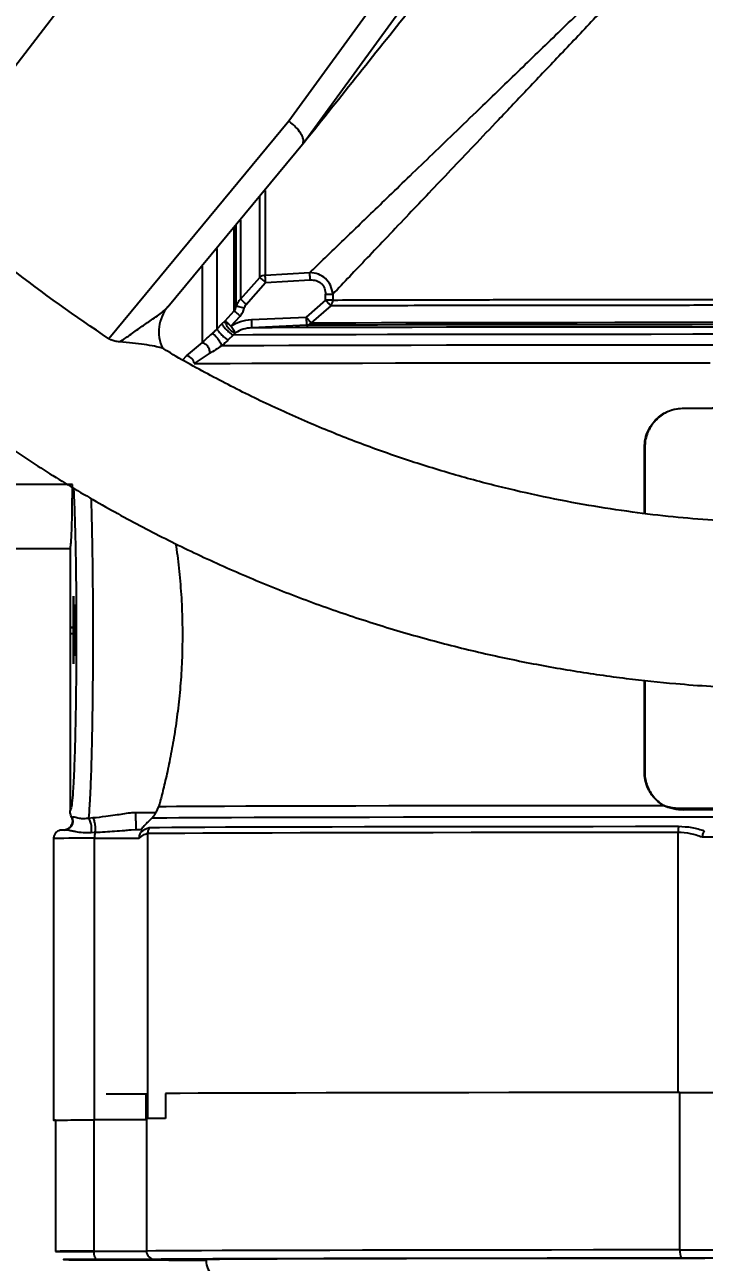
# Model space of a CAD drawing. Header units: millimetres. Extents: x 2642 to 4256, y 821 to 2003.
# Drawn here: x 3133.4 to 3215.4, y 1044.8 to 1194.1 of the extents above; entities that cross this region are included whole.
import ezdxf

# ---------------------------------------------------------------- set-up
doc = ezdxf.new("R2010")
doc.units = ezdxf.units.MM
doc.layers.add('AM_5', color=3, linetype='Continuous', lineweight=25)
doc.styles.add('SLDTEXTSTYLE1', font='txt.shx', dxfattribs={"width": 0.7, "bigfont": 'gbcbig.shx'})
doc.dimstyles.new('SLDDIMSTYLE12$0', dxfattribs={"dimtxt": 12, "dimasz": 10, "dimexe": 0, "dimexo": 0.0625, "dimgap": 0.875, "dimtad": 1, "dimdec": 1, "dimlfac": 1.8, "dimrnd": 1e-09, "dimzin": 12, "dimdsep": 46, "dimtxsty": 'SLDTEXTSTYLE1', "dimcen": 0.09, "dimdle": 8.16, "dimclrd": 3, "dimclre": 3, "dimadec": 0, "dimazin": 3, "dimtfac": 1, "dimtdec": 1, "dimtofl": 0, "dimtmove": 0, "dimatfit": 3, "dimfxl": 0, "dimfrac": 2, "dimtolj": 1, "dimlwd": 5, "dimlwe": 5, "dimarcsym": 0})

# ---------------------------------------------------------------- blocks, each defined once
blk = doc.blocks.new('*D16')
at = {"layer": 'AM_5', "color": 3, "lineweight": 5, "transparency": 16777216}
blk.add_line((3226.56, 1282.56), (3038.57, 1282.56), dxfattribs=at)
at = {"layer": 'AM_5', "color": 3, "linetype": 'Continuous', "lineweight": 5, "transparency": 16777216}
for p, q in [((3038.57, 1272.56), (3038.57, 1050.95)), ((3180.82, 1040.95), (3038.57, 1040.95))]:
    blk.add_line(p, q, dxfattribs=at)
at = {"layer": 'AM_5', "color": 3, "transparency": 16777216}
for points in [[(3036.9, 1272.56), (3040.24, 1272.56), (3038.57, 1282.56)], [(3036.9, 1050.95), (3040.24, 1050.95), (3038.57, 1040.95)]]:
    blk.add_solid(points, dxfattribs=at)
at = {"layer": 'Defpoints', "color": 0, "transparency": 16777216}
for p in [(3226.63, 1282.56), (3038.57, 1040.95), (3180.88, 1040.95)]:
    blk.add_point(p, dxfattribs=at)
at = {"layer": 'AM_5', "color": 0, "transparency": 16777216, "insert": (3031.69, 1108.23), "char_height": 12, "attachment_point": 5, "rotation": 90, "style": 'SLDTEXTSTYLE1'}
blk.add_mtext('\\A1;245', dxfattribs=at)

msp = doc.modelspace()

# ---------------------------------------------------------------- linework, layer by layer
at = {"color": 7, "linetype": 'Continuous', "lineweight": 25}
for p, q in [((3180.202, 1203.041), (3165.258, 1182.517)), ((3120.827, 1174.299), (3141.581, 1201.347)), ((3166.983, 1179.81), (3181.993, 1200.379)), ((3165.258, 1182.517), (3143.546, 1156.232)), ((3150.68, 1160.1), (3167.12, 1179.959)), ((3159.429, 1161.014), (3161.762, 1163.647)), ((3162.416, 1163.903), (3167.793, 1164.222)), ((3160.137, 1160.385), (3162.469, 1163.023)), ((3162.469, 1163.023), (3167.845, 1163.344)), ((3169.709, 1160.91), (3167.356, 1158.861)), ((3169.709, 1160.91), (3169.709, 1161.615)), ((3170.575, 1161.616), (3170.575, 1160.911)), ((3157.579, 1158.384), (3158.68, 1159.613)), ((3170.322, 1160.204), (3167.974, 1158.155)), ((3156.599, 1157.432), (3157.191, 1158.023)), ((3157.191, 1158.023), (3157.579, 1158.384)), ((3158.286, 1157.749), (3159.387, 1158.981)), ((3158.302, 1157.726), (3158.286, 1157.749)), ((3160.742, 1158.554), (3167.356, 1158.861)), ((3167.401, 1157.865), (3160.789, 1157.558)), ((3158.535, 1156.683), (3157.944, 1156.091)), ((3158.83, 1156.953), (3158.535, 1156.683)), ((3152.924, 1154.174), (3154.832, 1155.769)), ((3152.464, 1153.697), (3152.924, 1154.174)), ((3155.67, 1154.457), (3153.86, 1153.243)), ((3212.937, 1147.877), (3212.937, 1147.837)), ((3208.177, 1135.145), (3208.177, 1143.065)), ((3208.217, 1143.065), (3208.216, 1135.14)), ((3139.147, 1138.664), (3103.867, 1138.664)), ((3103.867, 1130.927), (3138.867, 1130.927)), ((3138.867, 1130.927), (3138.867, 1099.314)), ((3139.289, 1125.147), (3139.261, 1125.146)), ((3139.261, 1125.146), (3139.261, 1121.412)), ((3139.261, 1125.146), (3139.289, 1125.146)), ((3139.289, 1116.981), (3139.289, 1125.147)), ((3139.381, 1124.176), (3139.353, 1124.174)), ((3139.353, 1124.174), (3139.353, 1117.963)), ((3139.353, 1124.174), (3139.381, 1124.174)), ((3139.381, 1117.964), (3139.381, 1124.176)), ((3139.461, 1123.223), (3139.435, 1123.222)), ((3139.435, 1123.222), (3139.435, 1118.925)), ((3139.435, 1123.222), (3139.461, 1123.222)), ((3139.461, 1118.926), (3139.461, 1123.223)), ((3139.261, 1121.412), (3138.89, 1121.389)), ((3138.89, 1121.389), (3138.89, 1120.653)), ((3138.89, 1121.389), (3139.289, 1121.389)), ((3138.89, 1120.653), (3139.261, 1120.676)), ((3139.261, 1121.412), (3139.289, 1121.412)), ((3139.261, 1120.676), (3139.261, 1116.98)), ((3139.261, 1120.676), (3139.289, 1120.676)), ((3139.435, 1118.925), (3139.461, 1118.926)), ((3139.353, 1117.963), (3139.381, 1117.964)), ((3139.261, 1116.98), (3139.289, 1116.981)), ((3208.176, 1103.998), (3208.176, 1115.015)), ((3208.216, 1115.01), (3208.215, 1103.998)), ((3149.249, 1099.064), (3149.576, 1099.778)), ((3210.411, 1099.919), (3210.432, 1099.953)), ((3212.926, 1099.396), (3212.938, 1099.572)), ((3139.047, 1098.484), (3139.127, 1098.507)), ((3141.094, 1098.382), (3141.622, 1098.432)), ((3146.788, 1099.064), (3149.249, 1099.064)), ((3148.72, 1098.359), (3148.399, 1098.045)), ((3138.393, 1096.962), (3138.281, 1096.936)), ((3141.895, 1096.628), (3141.428, 1096.603)), ((3146.788, 1096.947), (3146.257, 1096.921)), ((3146.788, 1097.02), (3146.788, 1096.947)), ((3147.539, 1096.949), (3146.788, 1096.947)), ((3148.214, 1096.544), (3148.214, 1062.117)), ((3212.25, 1065.253), (3212.25, 1096.681)), ((3136.867, 1095.927), (3136.867, 1061.927)), ((3141.802, 1061.942), (3141.802, 1095.942)), ((3148.024, 1065.115), (3148.024, 1062.115)), ((3148.024, 1065.115), (3148.147, 1065.115)), ((3150.38, 1065.136), (3150.38, 1062.136)), ((3212.477, 1046.253), (3212.477, 1065.253)), ((3148.08, 1062.116), (3148.08, 1046.116)), ((3137.09, 1061.928), (3137.09, 1046.085)), ((3141.758, 1046.1), (3141.758, 1061.942))]:
    msp.add_line(p, q, dxfattribs=at)
at = {"color": 7, "linetype": 'Continuous', "lineweight": 25, "flags": 128}
for points in [[(3162.416, 1174.15), (3162.416, 1172.505), (3162.416, 1169.337), (3162.416, 1166.464), (3162.416, 1163.903)], [(3161.762, 1163.647), (3161.762, 1166.219), (3161.762, 1169.104), (3161.762, 1172.286), (3161.762, 1173.379)], [(3158.68, 1159.613), (3158.68, 1162.088), (3158.68, 1164.872), (3158.68, 1167.95), (3158.68, 1169.674)], [(3158.93, 1160.177), (3158.93, 1162.635), (3158.93, 1165.392), (3158.93, 1168.435), (3158.93, 1169.962)], [(3159.43, 1170.557), (3159.43, 1169.632), (3159.43, 1166.448), (3159.429, 1163.571), (3159.429, 1161.014)], [(3156.599, 1157.432), (3156.599, 1159.919), (3156.599, 1162.722), (3156.599, 1165.827), (3156.599, 1167.146)], [(3154.832, 1155.769), (3154.832, 1158.074), (3154.832, 1160.688), (3154.832, 1163.6), (3154.832, 1165.006)], [(3160.742, 1158.554), (3160.751, 1158.362), (3160.759, 1158.178), (3160.767, 1158.007), (3160.774, 1157.857), (3160.78, 1157.733), (3160.785, 1157.64), (3160.788, 1157.581), (3160.789, 1157.558)], [(3217.919, 1157.644), (3212.78, 1157.642), (3207.711, 1157.64), (3202.738, 1157.637), (3197.884, 1157.633), (3193.174, 1157.628), (3188.631, 1157.622), (3184.278, 1157.616), (3180.136, 1157.61), (3176.226, 1157.602), (3172.567, 1157.594), (3169.178, 1157.586), (3166.075, 1157.577), (3163.274, 1157.568), (3160.789, 1157.558)], [(3218.847, 1157.938), (3213.958, 1157.937), (3209.137, 1157.934), (3204.41, 1157.931), (3199.802, 1157.927), (3195.337, 1157.923), (3191.039, 1157.918), (3186.931, 1157.912), (3183.035, 1157.905), (3179.37, 1157.898), (3175.957, 1157.89), (3172.814, 1157.882), (3169.957, 1157.874), (3167.401, 1157.865)], [(3167.974, 1158.155), (3170.505, 1158.164), (3173.335, 1158.173), (3176.448, 1158.181), (3179.828, 1158.189), (3183.457, 1158.196), (3187.316, 1158.202), (3191.384, 1158.208), (3195.641, 1158.213), (3200.062, 1158.218), (3204.626, 1158.222), (3209.308, 1158.225), (3214.082, 1158.227), (3218.924, 1158.229)], [(3219.142, 1156.774), (3214.032, 1156.772), (3208.981, 1156.77), (3204.013, 1156.767), (3199.151, 1156.764), (3194.417, 1156.759), (3189.833, 1156.754), (3185.421, 1156.748), (3181.2, 1156.742), (3177.191, 1156.735), (3173.412, 1156.728), (3169.88, 1156.72), (3166.612, 1156.711), (3163.623, 1156.702), (3160.926, 1156.693), (3158.535, 1156.683)], [(3218.562, 1155.47), (3213.362, 1155.468), (3208.224, 1155.466), (3203.172, 1155.463), (3198.231, 1155.459), (3193.423, 1155.454), (3188.769, 1155.449), (3184.293, 1155.443), (3180.014, 1155.437), (3175.952, 1155.43), (3172.127, 1155.422), (3168.555, 1155.414), (3165.254, 1155.405), (3162.24, 1155.396), (3159.525, 1155.386), (3157.122, 1155.376)], [(3153.86, 1153.243), (3155.864, 1153.253), (3158.186, 1153.263), (3160.818, 1153.273), (3163.746, 1153.282), (3166.957, 1153.291), (3170.438, 1153.3), (3174.173, 1153.307), (3178.144, 1153.315), (3182.334, 1153.321), (3186.724, 1153.327), (3191.294, 1153.333), (3196.025, 1153.338), (3200.894, 1153.342), (3205.879, 1153.345), (3210.959, 1153.348), (3216.111, 1153.35)], [(3208.177, 1143.065), (3208.182, 1143.065), (3208.187, 1143.065), (3208.192, 1143.065), (3208.197, 1143.065), (3208.202, 1143.065), (3208.207, 1143.065), (3208.212, 1143.065), (3208.217, 1143.065)], [(3208.176, 1103.998), (3208.181, 1103.998), (3208.186, 1103.998), (3208.191, 1103.998), (3208.196, 1103.998), (3208.2, 1103.998), (3208.205, 1103.998), (3208.21, 1103.998), (3208.215, 1103.998)], [(3149.576, 1099.778), (3150.468, 1099.789), (3151.711, 1099.8), (3153.302, 1099.811), (3155.233, 1099.822), (3157.494, 1099.832), (3160.075, 1099.842), (3162.965, 1099.851), (3166.15, 1099.86), (3169.615, 1099.869), (3173.344, 1099.877), (3177.321, 1099.884), (3181.526, 1099.891), (3185.94, 1099.898), (3190.544, 1099.903), (3195.315, 1099.908), (3200.232, 1099.912), (3205.271, 1099.916), (3210.411, 1099.919)], [(3146.788, 1098.045), (3146.788, 1098.207), (3146.788, 1098.365), (3146.788, 1098.517), (3146.788, 1098.658), (3146.788, 1098.786), (3146.788, 1098.898), (3146.788, 1098.991), (3146.788, 1099.064)], [(3218.069, 1098.508), (3212.81, 1098.507), (3207.617, 1098.504), (3202.511, 1098.501), (3197.516, 1098.497), (3192.656, 1098.493), (3187.952, 1098.487), (3183.427, 1098.481), (3179.1, 1098.475), (3174.991, 1098.468), (3171.12, 1098.46), (3167.503, 1098.451), (3164.159, 1098.443), (3161.101, 1098.433), (3158.343, 1098.424), (3155.9, 1098.414), (3153.78, 1098.403), (3151.995, 1098.392), (3150.553, 1098.381), (3149.46, 1098.37), (3148.72, 1098.359)], [(3148.214, 1096.544), (3149.366, 1096.555), (3150.864, 1096.566), (3152.702, 1096.577), (3154.871, 1096.588), (3157.362, 1096.598), (3160.163, 1096.607), (3163.263, 1096.617), (3166.646, 1096.626), (3170.299, 1096.634), (3174.204, 1096.642), (3178.344, 1096.649), (3182.701, 1096.656), (3187.256, 1096.662), (3191.987, 1096.667), (3196.874, 1096.672), (3201.896, 1096.675), (3207.028, 1096.679), (3212.25, 1096.681)], [(3148.502, 1097.251), (3149.65, 1097.262), (3151.143, 1097.273), (3152.974, 1097.284), (3155.135, 1097.294), (3157.617, 1097.304), (3160.408, 1097.314), (3163.496, 1097.323), (3166.867, 1097.332), (3170.506, 1097.341), (3174.397, 1097.348), (3178.522, 1097.356), (3182.863, 1097.362), (3187.401, 1097.368), (3192.115, 1097.373), (3196.984, 1097.378), (3201.987, 1097.382), (3207.101, 1097.385), (3212.303, 1097.388)], [(3212.477, 1065.253), (3207.151, 1065.251), (3201.917, 1065.248), (3196.798, 1065.244), (3191.818, 1065.239), (3187.001, 1065.233), (3182.368, 1065.227), (3177.941, 1065.22), (3173.741, 1065.213), (3169.787, 1065.205), (3166.098, 1065.196), (3162.69, 1065.187), (3159.58, 1065.178), (3156.782, 1065.168), (3154.308, 1065.157), (3152.171, 1065.147), (3150.38, 1065.136)], [(3142.109, 1045.098), (3142.041, 1045.117), (3141.975, 1045.174), (3141.914, 1045.267), (3141.861, 1045.392), (3141.817, 1045.544), (3141.785, 1045.717), (3141.765, 1045.904), (3141.758, 1046.1)], [(3212.477, 1046.253), (3207.218, 1046.251), (3202.047, 1046.248), (3196.988, 1046.244), (3192.065, 1046.239), (3187.298, 1046.234), (3182.71, 1046.228), (3178.321, 1046.221), (3174.152, 1046.214), (3170.221, 1046.206), (3166.546, 1046.198), (3163.143, 1046.189), (3160.029, 1046.179), (3157.217, 1046.17), (3154.719, 1046.159), (3152.547, 1046.149), (3150.712, 1046.138), (3149.221, 1046.127), (3148.08, 1046.116)], [(3149.49, 1045.085), (3149.312, 1045.082), (3148.793, 1045.08), (3147.967, 1045.077), (3146.89, 1045.075), (3145.635, 1045.074), (3144.29, 1045.074), (3142.944, 1045.074), (3141.69, 1045.075), (3140.613, 1045.077), (3139.786, 1045.08), (3139.267, 1045.082), (3139.09, 1045.085), (3139.267, 1045.088), (3139.786, 1045.091), (3140.613, 1045.093), (3141.69, 1045.095), (3142.944, 1045.096), (3144.29, 1045.096), (3145.635, 1045.096), (3146.89, 1045.095), (3147.967, 1045.093), (3148.793, 1045.091), (3149.312, 1045.088), (3149.49, 1045.085)], [(3142.109, 1045.073), (3142.041, 1045.092), (3142.035, 1045.095)], [(3149.064, 1045.055), (3148.872, 1045.074), (3148.803, 1045.091)], [(3215.48, 1045.236), (3210.528, 1045.234), (3205.657, 1045.231), (3200.892, 1045.228), (3196.255, 1045.223), (3191.771, 1045.218), (3187.461, 1045.213), (3183.347, 1045.207), (3179.449, 1045.2), (3175.787, 1045.192), (3172.38, 1045.184), (3169.243, 1045.176), (3166.393, 1045.167), (3163.844, 1045.158), (3161.609, 1045.148), (3159.698, 1045.138), (3158.122, 1045.128), (3156.887, 1045.117), (3156.001, 1045.107), (3155.468, 1045.096), (3155.29, 1045.085), (3155.29, 1045.085)]]:
    msp.add_lwpolyline(points, dxfattribs=at)
at = {"color": 7, "linetype": 'Continuous', "lineweight": 25}
for centre, radius, start, end in [((3162.456, 1162.837), 1.067, 92.13356, 130.59749), ((3169.441, 1160.909), 1.135, 340.37219, 0.07572), ((3154.242, 1157.083), 4.668, 139.73951, 205.37948), ((3169.547, 1160.869), 1.021, 319.34999, 340.50208), ((3167.342, 1158.691), 0.828, 274.11758, 319.73569), ((3152.77, 1153.083), 1.102, 8.36733, 81.9514), ((3138.136, 1098.031), 1.1, 270.09999, 25.63662), ((3144.116, 1095.977), 2.314, 163.65187, 180.85663), ((3140.72, 642.159), 453.784, 89.86336, 90.48649), ((3140.982, 2994.304), 1898.362, 270.024744, 270.187646), ((3212.127, 3773.147), 2677.051, 270.064479, 270.099302), ((3143.311, 1851.986), 786.885, 269.993192, 270.343129), ((3212.916, 2940.339), 1875.085, 269.986579, 270.217963), ((3147.686, 1095.852), 33.739, 270.57375, 270.66978), ((3153.572, 564.501), 497.644, 90.36744, 90.63226), ((3140.752, 615.671), 430.43, 89.86614, 90.48756), ((3140.975, 1548.815), 502.745, 269.55713, 270.08916), ((3142.25, 2088.438), 1042.338, 269.972937, 270.320473), ((3149.073, 1046.108), 0.992, 179.54189, 269.50442), ((3214.019, 1046.012), 1.561, 171.09681, 209.14814), ((3212.916, 2921.339), 1875.085, 269.986579, 270.217963)]:
    msp.add_arc(centre, radius, start, end, dxfattribs=at)
for points, knots in [([(3226.434, 1113.962), (3228.995, 1113.987), (3232.575, 1114.021), (3237.844, 1114.3), (3242.309, 1114.636), (3247.625, 1115.201), (3253.194, 1115.974), (3259.007, 1116.985), (3264.978, 1118.241), (3271.054, 1119.751), (3277.192, 1121.522), (3283.358, 1123.556), (3289.521, 1125.856), (3295.658, 1128.421), (3301.746, 1131.251), (3307.766, 1134.345), (3313.698, 1137.7), (3319.527, 1141.312), (3325.237, 1145.177), (3330.813, 1149.291), (3336.24, 1153.649), (3341.506, 1158.243), (3346.597, 1163.067), (3351.502, 1168.115), (3356.209, 1173.378), (3360.707, 1178.848), (3364.985, 1184.516), (3369.034, 1190.373), (3372.843, 1196.41), (3376.405, 1202.616), (3379.71, 1208.981), (3382.751, 1215.493), (3385.52, 1222.142), (3388.01, 1228.917), (3390.216, 1235.804), (3392.131, 1242.793), (3393.749, 1249.871), (3395.067, 1257.025), (3396.08, 1264.241), (3396.784, 1271.509), (3397.177, 1278.813), (3397.256, 1286.141), (3397.019, 1293.479), (3396.465, 1300.813), (3395.593, 1308.131), (3394.402, 1315.418), (3392.894, 1322.661), (3391.069, 1329.845), (3388.929, 1336.958), (3386.475, 1343.986), (3383.71, 1350.914), (3380.637, 1357.731), (3377.26, 1364.421), (3373.583, 1370.973), (3369.609, 1377.373), (3365.344, 1383.609), (3360.793, 1389.667), (3355.961, 1395.535), (3350.854, 1401.201), (3345.477, 1406.654), (3340.03, 1411.701), (3334.557, 1416.354), (3329.099, 1420.623), (3323.474, 1424.666), (3317.692, 1428.474), (3311.765, 1432.042), (3305.703, 1435.364), (3299.517, 1438.434), (3293.22, 1441.248), (3286.826, 1443.8), (3280.351, 1446.086), (3273.814, 1448.102), (3267.239, 1449.845), (3260.666, 1451.309), (3254.172, 1452.491), (3247.882, 1453.388), (3242.359, 1453.972), (3237.476, 1454.339), (3232.652, 1454.579), (3226.677, 1454.696), (3221.161, 1454.586), (3215.891, 1454.314), (3211.427, 1453.976), (3206.111, 1453.411), (3200.542, 1452.638), (3194.729, 1451.628), (3188.757, 1450.372), (3182.681, 1448.861), (3176.543, 1447.091), (3170.378, 1445.056), (3164.215, 1442.757), (3158.078, 1440.192), (3151.99, 1437.361), (3145.97, 1434.268), (3140.037, 1430.913), (3134.208, 1427.301), (3128.498, 1423.435), (3122.923, 1419.321), (3117.496, 1414.964), (3112.23, 1410.37), (3107.139, 1405.545), (3102.234, 1400.497), (3097.527, 1395.235), (3093.029, 1389.765), (3088.751, 1384.096), (3084.702, 1378.239), (3080.893, 1372.202), (3077.331, 1365.997), (3074.026, 1359.632), (3070.983, 1353.12), (3068.221, 1346.468), (3065.884, 1340.186), (3064.606, 1336.081), (3064.042, 1334.273)], [0, 0, 0, 0, 0.01020738, 0.01427401, 0.02103699, 0.02805607, 0.03558666, 0.0434511, 0.05157826, 0.05991132, 0.06840986, 0.07704394, 0.08579098, 0.09463359, 0.10355821, 0.11255405, 0.12161242, 0.13072624, 0.1398897, 0.14909794, 0.15834689, 0.16763314, 0.17695375, 0.18630622, 0.19568842, 0.20509849, 0.21453484, 0.22399606, 0.23348097, 0.24298851, 0.25251779, 0.26206801, 0.27163852, 0.28122873, 0.29083816, 0.30046642, 0.31011319, 0.31977821, 0.32946132, 0.33916239, 0.34888138, 0.35861831, 0.36837328, 0.37814642, 0.38793798, 0.39774825, 0.40757761, 0.41742653, 0.42729557, 0.4371854, 0.4470968, 0.45703069, 0.46698816, 0.47697044, 0.48697902, 0.49701559, 0.50708218, 0.51718117, 0.52731537, 0.53748817, 0.54770366, 0.5569145, 0.56612256, 0.57532659, 0.5845258, 0.59371913, 0.60290519, 0.61208206, 0.62124705, 0.63039624, 0.63952364, 0.64861966, 0.65766788, 0.66663751, 0.67546331, 0.68397889, 0.69196332, 0.69760555, 0.70350123, 0.71121989, 0.72142727, 0.72549391, 0.73225688, 0.73927596, 0.74680655, 0.754671, 0.76279816, 0.77113122, 0.77962976, 0.78826384, 0.79701087, 0.80585349, 0.81477811, 0.82377394, 0.83283231, 0.84194614, 0.85110959, 0.86031783, 0.86956679, 0.87885303, 0.88817364, 0.89752611, 0.90690831, 0.91631839, 0.92575473, 0.93521596, 0.94470086, 0.95420841, 0.96373768, 0.97328791, 0.98285841, 0.99244862, 1, 1, 1, 1]), ([(3118.283, 1180.369), (3117.322, 1181.37), (3114.833, 1183.962), (3111.052, 1188.376), (3106.92, 1193.578), (3103.02, 1198.983), (3099.35, 1204.57), (3095.924, 1210.331), (3092.749, 1216.255), (3089.836, 1222.33), (3087.191, 1228.545), (3084.823, 1234.887), (3082.738, 1241.344), (3080.943, 1247.904), (3079.444, 1254.552), (3078.244, 1261.276), (3077.35, 1268.061), (3076.765, 1274.895), (3076.491, 1281.763), (3076.533, 1288.651), (3076.89, 1295.543), (3077.565, 1302.427), (3078.558, 1309.287), (3079.87, 1316.109), (3081.499, 1322.878), (3083.444, 1329.58), (3085.704, 1336.2), (3088.276, 1342.723), (3091.157, 1349.136), (3094.344, 1355.424), (3097.832, 1361.573), (3101.616, 1367.568), (3105.693, 1373.397), (3110.056, 1379.046), (3114.7, 1384.502), (3119.619, 1389.751), (3124.628, 1394.608), (3129.683, 1399.08), (3134.741, 1403.177), (3139.968, 1407.054), (3145.362, 1410.684), (3149.838, 1413.482), (3152.562, 1414.979), (3153.388, 1415.432)], [0, 0, 0, 0, 0.0151775, 0.0393292, 0.0635604, 0.0878663, 0.1122429, 0.1366868, 0.161195, 0.1857649, 0.2103945, 0.2350819, 0.2598255, 0.2846241, 0.3094766, 0.3343824, 0.3593409, 0.3843518, 0.409415, 0.4345306, 0.4596989, 0.4849206, 0.5101965, 0.5355275, 0.5609152, 0.5863611, 0.6118672, 0.6374358, 0.6630699, 0.6887726, 0.714548, 0.7404006, 0.7663359, 0.7923603, 0.8184816, 0.8447092, 0.8710544, 0.8948026, 0.918543, 0.942272, 0.9659875, 0.9896862, 1, 1, 1, 1]), ([(3056.564, 1285.454), (3056.548, 1284.462), (3056.493, 1281.023), (3056.729, 1275.134), (3057.268, 1267.799), (3058.144, 1260.481), (3059.333, 1253.194), (3060.842, 1245.952), (3062.666, 1238.767), (3064.807, 1231.654), (3067.261, 1224.627), (3070.026, 1217.698), (3073.098, 1210.882), (3076.475, 1204.191), (3080.153, 1197.639), (3084.127, 1191.239), (3088.392, 1185.004), (3092.943, 1178.946), (3097.775, 1173.078), (3102.882, 1167.411), (3108.259, 1161.959), (3113.705, 1156.911), (3119.179, 1152.259), (3124.637, 1147.989), (3130.262, 1143.947), (3136.043, 1140.139), (3141.971, 1136.57), (3148.033, 1133.248), (3154.219, 1130.178), (3160.516, 1127.365), (3166.909, 1124.813), (3173.384, 1122.527), (3179.922, 1120.51), (3186.497, 1118.768), (3193.07, 1117.303), (3199.564, 1116.121), (3205.853, 1115.225), (3211.377, 1114.64), (3216.26, 1114.275), (3221.084, 1114.027), (3224.498, 1113.985), (3226.434, 1113.962)], [0, 0, 0, 0, 0.01109766, 0.03845632, 0.06586598, 0.09332727, 0.12084104, 0.14840835, 0.17603052, 0.20370911, 0.23144601, 0.25924341, 0.28710389, 0.31503048, 0.34302669, 0.37109662, 0.39924508, 0.42747773, 0.45580122, 0.48422349, 0.51275401, 0.54140426, 0.56723687, 0.59306169, 0.61887522, 0.6446752, 0.67045871, 0.69622182, 0.72195917, 0.74766321, 0.77332291, 0.7989215, 0.8244321, 0.84980864, 0.87496476, 0.89971751, 0.9236002, 0.94599323, 0.96181736, 0.97835234, 1, 1, 1, 1]), ([(3167.12, 1179.959), (3171.519, 1185.473), (3179.375, 1195.321), (3187.279, 1205.228), (3190.757, 1209.588)], [0, 0, 0, 0, 0.5600002, 1, 1, 1, 1]), ([(3167.793, 1164.222), (3168.328, 1164.739), (3169.416, 1165.79), (3171.197, 1167.508), (3173.116, 1169.36), (3175.184, 1171.356), (3177.451, 1173.545), (3179.94, 1175.946), (3182.67, 1178.58), (3185.601, 1181.409), (3188.409, 1184.12), (3191.058, 1186.677), (3193.472, 1189.008), (3195.927, 1191.381), (3198.431, 1193.801), (3200.507, 1195.811), (3202.169, 1197.421), (3203.384, 1198.599), (3204.658, 1199.835), (3205.992, 1201.132), (3207.082, 1202.192), (3207.923, 1203.011), (3208.515, 1203.587), (3209.161, 1204.218), (3209.862, 1204.903), (3210.787, 1205.807), (3211.805, 1206.806), (3212.785, 1207.77), (3213.39, 1208.366), (3213.704, 1208.676), (3213.804, 1208.775), (3213.84, 1208.811)], [0, 0, 0, 0, 0.046815, 0.0951103, 0.144924, 0.1962908, 0.2492415, 0.3076599, 0.3687368, 0.4324948, 0.4989523, 0.5474914, 0.5980276, 0.6477144, 0.6969811, 0.7488148, 0.7716581, 0.7956054, 0.8206552, 0.8468061, 0.8740566, 0.8845335, 0.8960667, 0.9086554, 0.922299, 0.9369964, 0.9626405, 0.9816845, 0.994136, 0.9978912, 1, 1, 1, 1]), ([(3214.565, 1208.114), (3213.194, 1206.64), (3210.432, 1203.669), (3206.332, 1199.313), (3202.208, 1194.943), (3198.163, 1190.67), (3194.244, 1186.536), (3190.737, 1182.84), (3187.605, 1179.541), (3184.81, 1176.599), (3182.195, 1173.846), (3178.764, 1170.235), (3174.725, 1165.986), (3171.924, 1163.037), (3170.575, 1161.616)], [0, 0, 0, 0, 0.0838137, 0.1688192, 0.2514311, 0.3390822, 0.4223802, 0.5013551, 0.5674319, 0.6310507, 0.6922419, 0.7510397, 0.8801277, 1, 1, 1, 1]), ([(3166.983, 1179.81), (3167.019, 1179.963), (3167.074, 1180.197), (3166.918, 1180.645), (3166.652, 1181.138), (3166.181, 1181.723), (3165.668, 1182.195), (3165.378, 1182.427), (3165.289, 1182.494), (3165.258, 1182.517)], [0, 0, 0, 0, 0.2389954, 0.3678324, 0.4996781, 0.7489725, 0.9246806, 0.9739408, 1, 1, 1, 1]), ([(3167.12, 1179.959), (3167.096, 1179.929), (3167.047, 1179.868), (3166.998, 1179.81), (3166.978, 1179.793), (3166.977, 1179.797), (3166.981, 1179.807), (3166.983, 1179.81)], [0, 0, 0, 0, 0.3325712, 0.6879646, 0.8313814, 0.949784, 1, 1, 1, 1]), ([(3143.546, 1156.232), (3139.544, 1158.973), (3131.541, 1164.454), (3124.398, 1171.018), (3120.827, 1174.299)], [0, 0, 0, 0, 0.50000046, 1, 1, 1, 1]), ([(3161.762, 1163.647), (3161.793, 1163.619), (3161.857, 1163.562), (3162.026, 1163.413), (3162.235, 1163.229), (3162.389, 1163.094), (3162.469, 1163.023)], [0, 0, 0, 0, 0.2436742, 0.4995317, 0.7402218, 1, 1, 1, 1]), ([(3162.469, 1163.023), (3162.463, 1163.111), (3162.453, 1163.291), (3162.438, 1163.542), (3162.425, 1163.759), (3162.419, 1163.856), (3162.416, 1163.903)], [0, 0, 0, 0, 0.2454242, 0.5000022, 0.7589463, 1, 1, 1, 1]), ([(3170.575, 1161.616), (3170.508, 1161.985), (3170.381, 1162.692), (3169.721, 1163.54), (3168.832, 1164.105), (3168.148, 1164.182), (3167.793, 1164.222)], [0, 0, 0, 0, 0.2663901, 0.5098892, 0.7453095, 1, 1, 1, 1]), ([(3167.845, 1163.344), (3167.84, 1163.431), (3167.829, 1163.61), (3167.815, 1163.86), (3167.802, 1164.077), (3167.796, 1164.175), (3167.793, 1164.222)], [0, 0, 0, 0, 0.2454989, 0.5000768, 0.7546143, 1, 1, 1, 1]), ([(3167.845, 1163.344), (3168.09, 1163.336), (3168.456, 1163.325), (3168.9, 1163.129), (3169.189, 1162.919), (3169.422, 1162.648), (3169.652, 1162.222), (3169.686, 1161.858), (3169.709, 1161.615)], [0, 0, 0, 0, 0.2521275, 0.3779391, 0.5007289, 0.6233866, 0.7488517, 1, 1, 1, 1]), ([(3158.93, 1160.177), (3158.993, 1160.344), (3159.109, 1160.652), (3159.329, 1160.901), (3159.429, 1161.014)], [0, 0, 0, 0, 0.5425488, 1, 1, 1, 1]), ([(3160.137, 1160.385), (3160.063, 1160.45), (3159.911, 1160.585), (3159.701, 1160.772), (3159.526, 1160.928), (3159.461, 1160.986), (3159.429, 1161.014)], [0, 0, 0, 0, 0.238008, 0.4918756, 0.7501051, 1, 1, 1, 1]), ([(3170.322, 1160.204), (3170.294, 1160.236), (3170.237, 1160.302), (3170.087, 1160.474), (3169.906, 1160.683), (3169.774, 1160.835), (3169.709, 1160.91)], [0, 0, 0, 0, 0.2438677, 0.49954771, 0.75547028, 1, 1, 1, 1]), ([(3144.861, 1155.855), (3145.258, 1156.123), (3146.129, 1156.709), (3147.404, 1157.636), (3148.771, 1158.582), (3149.996, 1159.423), (3150.48, 1159.902), (3150.68, 1160.1)], [0, 0, 0, 0, 0.1731069, 0.3790677, 0.5833991, 0.8278545, 1, 1, 1, 1]), ([(3158.68, 1159.613), (3158.732, 1159.693), (3158.846, 1159.868), (3158.9, 1160.068), (3158.93, 1160.177)], [0, 0, 0, 0, 0.4552726, 1, 1, 1, 1]), ([(3158.68, 1159.613), (3158.71, 1159.587), (3158.771, 1159.532), (3158.941, 1159.38), (3159.153, 1159.191), (3159.31, 1159.05), (3159.387, 1158.981)], [0, 0, 0, 0, 0.2380919, 0.4920716, 0.750311, 1, 1, 1, 1]), ([(3159.887, 1159.916), (3159.775, 1159.947), (3159.544, 1160.009), (3159.238, 1160.092), (3159.01, 1160.154), (3158.956, 1160.169), (3158.93, 1160.177)], [0, 0, 0, 0, 0.2417518, 0.499999, 0.7582468, 1, 1, 1, 1]), ([(3159.387, 1158.981), (3159.493, 1159.115), (3159.714, 1159.397), (3159.827, 1159.738), (3159.887, 1159.916)], [0, 0, 0, 0, 0.4756659, 1, 1, 1, 1]), ([(3159.887, 1159.916), (3159.915, 1160.003), (3159.971, 1160.174), (3160.082, 1160.315), (3160.137, 1160.385)], [0, 0, 0, 0, 0.5061903, 1, 1, 1, 1]), ([(3285.975, 1160.193), (3284.61, 1160.199), (3281.88, 1160.21), (3276.473, 1160.225), (3270.225, 1160.239), (3263.154, 1160.251), (3255.416, 1160.26), (3247.147, 1160.267), (3238.504, 1160.272), (3229.644, 1160.274), (3220.734, 1160.274), (3211.937, 1160.27), (3203.416, 1160.265), (3195.331, 1160.257), (3187.824, 1160.247), (3181.061, 1160.234), (3175.072, 1160.22), (3171.905, 1160.209), (3170.322, 1160.204)], [0, 0, 0, 0, 0.0625, 0.125, 0.1875, 0.25, 0.3125001, 0.3750001, 0.4375001, 0.5000001, 0.5625001, 0.6250001, 0.6875001, 0.75, 0.8125, 0.875, 0.9375, 1, 1, 1, 1]), ([(3157.191, 1158.023), (3157.211, 1157.98), (3157.251, 1157.893), (3157.399, 1157.695), (3157.582, 1157.481), (3157.785, 1157.27), (3157.997, 1157.068), (3158.211, 1156.886), (3158.408, 1156.741), (3158.493, 1156.702), (3158.535, 1156.683)], [0, 0, 0, 0, 0.131037, 0.2621403, 0.3866575, 0.4997396, 0.6131643, 0.7379157, 0.8690833, 1, 1, 1, 1]), ([(3157.579, 1158.384), (3157.581, 1158.327), (3157.585, 1158.213), (3157.679, 1157.981), (3157.824, 1157.729), (3157.957, 1157.566), (3158.024, 1157.485)], [0, 0, 0, 0, 0.25, 0.5, 0.75, 1, 1, 1, 1]), ([(3157.579, 1158.384), (3157.609, 1158.356), (3157.671, 1158.3), (3157.844, 1158.146), (3158.055, 1157.956), (3158.211, 1157.817), (3158.286, 1157.749)], [0, 0, 0, 0, 0.24378911, 0.49999481, 0.7562033, 1, 1, 1, 1]), ([(3158.286, 1157.749), (3158.654, 1157.962), (3159.415, 1158.403), (3160.289, 1158.503), (3160.742, 1158.554)], [0, 0, 0, 0, 0.4826701, 1, 1, 1, 1]), ([(3158.83, 1156.953), (3158.811, 1156.982), (3158.77, 1157.041), (3158.646, 1157.222), (3158.485, 1157.458), (3158.363, 1157.637), (3158.302, 1157.726)], [0, 0, 0, 0, 0.2352392, 0.4885379, 0.7480169, 1, 1, 1, 1]), ([(3167.356, 1158.861), (3167.421, 1158.786), (3167.555, 1158.633), (3167.739, 1158.424), (3167.889, 1158.252), (3167.946, 1158.187), (3167.974, 1158.155)], [0, 0, 0, 0, 0.2440869, 0.5, 0.7559131, 1, 1, 1, 1]), ([(3167.356, 1158.861), (3167.361, 1158.737), (3167.37, 1158.547), (3167.381, 1158.318), (3167.388, 1158.159), (3167.394, 1158.031), (3167.4, 1157.905), (3167.401, 1157.88), (3167.401, 1157.865)], [0, 0, 0, 0, 0.23988085, 0.36868246, 0.50010638, 0.63151483, 0.76027185, 1, 1, 1, 1]), ([(3144.861, 1155.855), (3144.664, 1155.874), (3144.312, 1155.909), (3143.849, 1156.053), (3143.619, 1156.188), (3143.546, 1156.232)], [0, 0, 0, 0, 0.4614557, 0.826888, 1, 1, 1, 1]), ([(3154.832, 1155.769), (3154.996, 1155.927), (3155.25, 1156.173), (3155.651, 1156.555), (3155.902, 1156.778), (3156.011, 1156.875)], [0, 0, 0, 0, 0.50740932, 0.78580851, 1, 1, 1, 1]), ([(3156.011, 1156.875), (3156.115, 1156.967), (3156.311, 1157.14), (3156.507, 1157.339), (3156.599, 1157.432)], [0, 0, 0, 0, 0.5295864, 1, 1, 1, 1]), ([(3156.011, 1156.875), (3156.061, 1156.849), (3156.161, 1156.796), (3156.353, 1156.628), (3156.546, 1156.421), (3156.723, 1156.198), (3156.881, 1155.968), (3157.012, 1155.738), (3157.105, 1155.522), (3157.116, 1155.425), (3157.122, 1155.376)], [0, 0, 0, 0, 0.1310483, 0.2625369, 0.3881864, 0.5032326, 0.6148558, 0.7377661, 0.8681392, 1, 1, 1, 1]), ([(3156.599, 1157.432), (3156.619, 1157.389), (3156.66, 1157.302), (3156.807, 1157.104), (3156.991, 1156.89), (3157.194, 1156.678), (3157.407, 1156.476), (3157.62, 1156.294), (3157.817, 1156.149), (3157.902, 1156.11), (3157.944, 1156.091)], [0, 0, 0, 0, 0.13092068, 0.26204689, 0.38670586, 0.50000002, 0.61329416, 0.73795311, 0.86907932, 1, 1, 1, 1]), ([(3158.024, 1157.485), (3158.095, 1157.409), (3158.238, 1157.256), (3158.463, 1157.084), (3158.672, 1156.97), (3158.778, 1156.959), (3158.83, 1156.953)], [0, 0, 0, 0, 0.25, 0.5, 0.75, 1, 1, 1, 1]), ([(3160.789, 1157.558), (3160.441, 1157.521), (3159.749, 1157.449), (3159.135, 1157.118), (3158.83, 1156.953)], [0, 0, 0, 0, 0.5026251, 1, 1, 1, 1]), ([(3150.024, 1155.083), (3150.025, 1155.082), (3150.033, 1155.079), (3149.832, 1155.144), (3149.053, 1155.332), (3147.841, 1155.546), (3146.421, 1155.731), (3145.379, 1155.814), (3144.861, 1155.855)], [0, 0, 0, 0, 0.0052274, 0.1258242, 0.3272801, 0.5489619, 0.7757262, 1, 1, 1, 1]), ([(3226.485, 1133.962), (3224.085, 1133.999), (3220.726, 1134.051), (3215.784, 1134.355), (3211.594, 1134.712), (3206.607, 1135.303), (3201.386, 1136.103), (3195.94, 1137.141), (3190.352, 1138.424), (3184.673, 1139.963), (3178.944, 1141.761), (3173.201, 1143.821), (3167.471, 1146.146), (3161.776, 1148.729), (3156.155, 1151.597), (3152.232, 1153.729), (3150.23, 1154.971), (3150.029, 1155.095)], [0, 0, 0, 0, 0.089708, 0.1255093, 0.1850415, 0.2468399, 0.3131505, 0.3824082, 0.4539863, 0.5273844, 0.6022463, 0.6783085, 0.7553722, 0.8332846, 0.9119262, 0.9912022, 1, 1, 1, 1]), ([(3154.832, 1155.769), (3154.899, 1155.747), (3155.035, 1155.703), (3155.227, 1155.577), (3155.393, 1155.417), (3155.524, 1155.236), (3155.617, 1155.047), (3155.674, 1154.853), (3155.699, 1154.652), (3155.68, 1154.523), (3155.67, 1154.457)], [0, 0, 0, 0, 0.1325008, 0.2662233, 0.397443, 0.5228319, 0.639905, 0.7518665, 0.872167, 1, 1, 1, 1]), ([(3157.122, 1155.376), (3156.889, 1155.219), (3156.319, 1154.834), (3155.911, 1154.597), (3155.67, 1154.457)], [0, 0, 0, 0, 0.4080088, 1, 1, 1, 1]), ([(3157.944, 1156.091), (3157.816, 1155.968), (3157.552, 1155.713), (3157.268, 1155.491), (3157.122, 1155.376)], [0, 0, 0, 0, 0.4845227, 1, 1, 1, 1]), ([(3208.177, 1143.065), (3208.201, 1143.432), (3208.248, 1144.169), (3208.629, 1145.197), (3209.178, 1146.078), (3210.022, 1146.943), (3211.267, 1147.705), (3212.374, 1147.819), (3212.937, 1147.877)], [0, 0, 0, 0, 0.1449549, 0.2910724, 0.4299257, 0.5563605, 0.7741136, 1, 1, 1, 1]), ([(3212.937, 1147.837), (3212.418, 1147.787), (3211.365, 1147.685), (3209.951, 1146.877), (3208.872, 1145.664), (3208.299, 1144.312), (3208.24, 1143.419), (3208.217, 1143.065)], [0, 0, 0, 0, 0.2102351, 0.4264966, 0.6435643, 0.8586814, 1, 1, 1, 1]), ([(3230.358, 1147.84), (3229.895, 1147.84), (3227.394, 1147.84), (3223.105, 1147.84), (3217.75, 1147.839), (3214.464, 1147.838), (3212.937, 1147.837)], [0, 0, 0, 0, 0.0795402, 0.4291267, 0.7348427, 1, 1, 1, 1]), ([(3138.867, 1130.927), (3138.889, 1130.971), (3138.928, 1131.045), (3138.996, 1131.725), (3139.069, 1133.106), (3139.131, 1135.628), (3139.142, 1137.671), (3139.147, 1138.664)], [0, 0, 0, 0, 0.1587187, 0.2699568, 0.5007191, 0.7575201, 1, 1, 1, 1]), ([(3139.274, 1138.249), (3139.306, 1137.603), (3139.373, 1136.261), (3139.458, 1133.619), (3139.528, 1130.564), (3139.579, 1127.194), (3139.609, 1123.627), (3139.616, 1119.964), (3139.602, 1116.316), (3139.566, 1112.793), (3139.51, 1109.497), (3139.434, 1106.53), (3139.342, 1103.976), (3139.236, 1101.914), (3139.119, 1100.413), (3138.995, 1099.468), (3138.909, 1099.365), (3138.867, 1099.314)], [0, 0, 0, 0, 0.0620488, 0.1290419, 0.1960393, 0.2630353, 0.3300303, 0.3970253, 0.4640214, 0.5310177, 0.5980134, 0.6650096, 0.732007, 0.7990047, 0.8660027, 0.9330014, 1, 1, 1, 1]), ([(3141.391, 1136.974), (3141.393, 1136.897), (3141.413, 1136.338), (3141.445, 1135.178), (3141.495, 1133.125), (3141.542, 1130.494), (3141.582, 1127.248), (3141.607, 1123.898), (3141.61, 1121.633), (3141.612, 1120.509)], [0, 0, 0, 0, 0.0188145, 0.1362189, 0.2484372, 0.4404844, 0.6297583, 0.8162623, 1, 1, 1, 1]), ([(3151.594, 1131.533), (3151.668, 1131.051), (3151.889, 1129.614), (3152.16, 1126.996), (3152.385, 1123.784), (3152.412, 1121.598), (3152.426, 1120.509)], [0, 0, 0, 0, 0.1455268, 0.4334455, 0.7177855, 1, 1, 1, 1]), ([(3141.612, 1120.509), (3141.61, 1119.317), (3141.606, 1116.914), (3141.581, 1113.764), (3141.549, 1111.086), (3141.513, 1108.862), (3141.465, 1106.552), (3141.4, 1104.176), (3141.315, 1101.845), (3141.213, 1099.772), (3141.134, 1098.856), (3141.094, 1098.382)], [0, 0, 0, 0, 0.1217334, 0.2456529, 0.3295313, 0.4143849, 0.5002146, 0.6112196, 0.7315209, 0.8611156, 1, 1, 1, 1]), ([(3152.426, 1120.509), (3152.413, 1119.463), (3152.387, 1117.366), (3152.182, 1114.265), (3151.869, 1111.256), (3151.458, 1108.398), (3150.983, 1105.751), (3150.483, 1103.396), (3149.993, 1101.345), (3149.715, 1100.299), (3149.576, 1099.778)], [0, 0, 0, 0, 0.1214856, 0.2437954, 0.3676184, 0.4931071, 0.6198103, 0.7472252, 0.8740914, 1, 1, 1, 1]), ([(3210.411, 1099.919), (3210.039, 1100.2), (3209.323, 1100.742), (3208.627, 1101.843), (3208.24, 1102.942), (3208.196, 1103.663), (3208.176, 1103.998)], [0, 0, 0, 0, 0.2893167, 0.5568608, 0.7943592, 1, 1, 1, 1]), ([(3208.215, 1103.998), (3208.227, 1103.738), (3208.252, 1103.216), (3208.447, 1102.456), (3208.753, 1101.738), (3209.187, 1101.061), (3209.739, 1100.442), (3210.201, 1100.116), (3210.432, 1099.953)], [0, 0, 0, 0, 0.1613102, 0.3226214, 0.4839277, 0.6452256, 0.8226208, 1, 1, 1, 1]), ([(3210.411, 1099.919), (3210.819, 1099.764), (3211.628, 1099.458), (3212.496, 1099.417), (3212.926, 1099.396)], [0, 0, 0, 0, 0.5043797, 1, 1, 1, 1]), ([(3210.432, 1099.953), (3210.554, 1099.908), (3211.154, 1099.691), (3212.009, 1099.596), (3212.728, 1099.577), (3212.938, 1099.572)], [0, 0, 0, 0, 0.1536637, 0.751965, 1, 1, 1, 1]), ([(3212.926, 1099.396), (3215.951, 1099.397), (3221.987, 1099.399), (3231.141, 1099.399), (3240.182, 1099.398), (3249.01, 1099.395), (3257.502, 1099.39), (3264.346, 1099.385), (3269.804, 1099.38), (3274.156, 1099.375), (3278.614, 1099.37), (3283.093, 1099.363), (3287.227, 1099.356), (3290.967, 1099.348), (3294.285, 1099.34), (3297.321, 1099.331), (3299.973, 1099.321), (3302.208, 1099.311), (3303.186, 1099.303), (3303.685, 1099.299)], [0, 0, 0, 0, 0.0746907, 0.1490623, 0.2231148, 0.2968479, 0.3702616, 0.4433557, 0.4832428, 0.5266364, 0.5735359, 0.623941, 0.6778511, 0.7254581, 0.7754993, 0.8279744, 0.882883, 0.940225, 1, 1, 1, 1]), ([(3212.938, 1099.572), (3213.221, 1099.572), (3215.606, 1099.573), (3219.859, 1099.574), (3225.4, 1099.574), (3228.809, 1099.574), (3230.358, 1099.574)], [0, 0, 0, 0, 0.0492708, 0.4154482, 0.7342272, 1, 1, 1, 1]), ([(3139.047, 1098.484), (3139.081, 1098.391), (3139.141, 1098.229), (3139.154, 1097.96), (3139.109, 1097.693), (3138.989, 1097.436), (3138.807, 1097.218), (3138.583, 1097.044), (3138.395, 1096.995), (3138.303, 1096.971)], [0, 0, 0, 0, 0.1529156, 0.2657043, 0.4140042, 0.5702861, 0.7000495, 0.8539974, 1, 1, 1, 1]), ([(3139.047, 1098.484), (3138.982, 1098.659), (3138.881, 1098.928), (3138.871, 1099.213), (3138.867, 1099.314)], [0, 0, 0, 0, 0.649785, 1, 1, 1, 1]), ([(3139.127, 1098.507), (3139.191, 1098.525), (3139.285, 1098.552), (3139.96, 1098.366), (3140.546, 1098.32), (3140.915, 1098.362), (3141.094, 1098.382)], [0, 0, 0, 0, 0.5280891, 0.7757084, 0.8910227, 1, 1, 1, 1]), ([(3141.428, 1096.603), (3141.438, 1096.668), (3141.459, 1096.803), (3141.467, 1097.055), (3141.452, 1097.34), (3141.41, 1097.636), (3141.345, 1097.91), (3141.264, 1098.132), (3141.179, 1098.295), (3141.121, 1098.354), (3141.094, 1098.382)], [0, 0, 0, 0, 0.111182, 0.2335049, 0.3645523, 0.5004088, 0.6362, 0.7670654, 0.889124, 1, 1, 1, 1]), ([(3141.622, 1098.432), (3142.146, 1098.483), (3143.064, 1098.572), (3144.255, 1098.749), (3145.227, 1098.9), (3146.037, 1099.028), (3146.569, 1099.054), (3146.788, 1099.064)], [0, 0, 0, 0, 0.2998788, 0.5240414, 0.7085127, 0.8805177, 1, 1, 1, 1]), ([(3141.895, 1096.628), (3141.904, 1096.691), (3141.923, 1096.824), (3141.93, 1097.076), (3141.919, 1097.363), (3141.885, 1097.664), (3141.831, 1097.943), (3141.764, 1098.172), (3141.693, 1098.34), (3141.645, 1098.402), (3141.622, 1098.432)], [0, 0, 0, 0, 0.1107503, 0.2328673, 0.3639412, 0.5, 0.6360588, 0.7671327, 0.8892497, 1, 1, 1, 1]), ([(3146.788, 1098.045), (3146.788, 1097.9), (3146.788, 1097.61), (3146.788, 1097.258), (3146.788, 1097.051), (3146.788, 1097.023), (3146.788, 1097.02)], [0, 0, 0, 0, 0.3205893, 0.6411787, 0.961768, 1, 1, 1, 1]), ([(3148.399, 1098.045), (3148.256, 1097.901), (3147.984, 1097.627), (3147.691, 1097.314), (3147.525, 1097.124), (3147.444, 1097.024), (3147.402, 1096.958), (3147.411, 1096.951), (3147.415, 1096.947)], [0, 0, 0, 0, 0.2963706, 0.5614084, 0.6796926, 0.7917416, 0.8963265, 1, 1, 1, 1]), ([(3148.72, 1098.359), (3148.785, 1098.427), (3148.916, 1098.563), (3149.061, 1098.765), (3149.174, 1098.945), (3149.223, 1099.023), (3149.249, 1099.064)], [0, 0, 0, 0, 0.2574412, 0.5169374, 0.7503202, 1, 1, 1, 1]), ([(3138.119, 1096.931), (3138.083, 1096.931), (3137.962, 1096.93), (3137.902, 1096.929), (3137.849, 1096.927), (3137.812, 1096.926), (3137.751, 1096.921), (3137.647, 1096.906), (3137.455, 1096.851), (3137.21, 1096.704), (3136.995, 1096.45), (3136.872, 1096.173), (3136.88, 1095.991), (3136.883, 1095.927)], [0, 0, 0, 0, 0.09765574, 0.32952341, 0.45229602, 0.50973202, 0.53157644, 0.55586324, 0.62297078, 0.71971371, 0.82681332, 0.93903654, 1, 1, 1, 1]), ([(3141.428, 1096.603), (3141.09, 1096.598), (3140.379, 1096.587), (3139.624, 1096.709), (3139.146, 1096.803), (3138.899, 1096.851), (3138.49, 1096.923), (3138.303, 1096.928), (3138.138, 1096.931)], [0, 0, 0, 0, 0.1842083, 0.3884705, 0.5171044, 0.6010534, 0.6481318, 1, 1, 1, 1]), ([(3146.257, 1096.921), (3146.21, 1096.918), (3145.919, 1096.905), (3145.274, 1096.839), (3143.916, 1096.73), (3142.691, 1096.668), (3141.895, 1096.628)], [0, 0, 0, 0, 0.0324677, 0.2006712, 0.4805246, 1, 1, 1, 1]), ([(3147.437, 1096.699), (3147.398, 1096.651), (3147.318, 1096.552), (3147.237, 1096.36), (3147.194, 1096.155), (3147.198, 1096.014), (3147.199, 1095.952)], [0, 0, 0, 0, 0.2391493, 0.4971627, 0.7785241, 1, 1, 1, 1]), ([(3147.199, 1095.952), (3147.424, 1096.124), (3147.864, 1096.46), (3148.099, 1096.517), (3148.214, 1096.544)], [0, 0, 0, 0, 0.51151, 1, 1, 1, 1]), ([(3147.437, 1096.699), (3147.668, 1096.857), (3148.13, 1097.173), (3148.378, 1097.225), (3148.502, 1097.251)], [0, 0, 0, 0, 0.5006525, 1, 1, 1, 1]), ([(3147.539, 1096.949), (3147.562, 1096.944), (3147.595, 1096.935), (3147.556, 1096.85), (3147.505, 1096.777), (3147.458, 1096.723), (3147.437, 1096.699)], [0, 0, 0, 0, 0.5469017, 0.7855349, 0.9022486, 1, 1, 1, 1]), ([(3212.25, 1096.681), (3212.752, 1096.655), (3213.78, 1096.601), (3214.68, 1096.268), (3215.14, 1096.097)], [0, 0, 0, 0, 0.4884898, 1, 1, 1, 1]), ([(3212.303, 1097.388), (3212.85, 1097.363), (3213.944, 1097.313), (3214.918, 1097.001), (3215.406, 1096.844)], [0, 0, 0, 0, 0.49934751, 1, 1, 1, 1]), ([(3215.406, 1096.844), (3215.376, 1096.796), (3215.315, 1096.697), (3215.237, 1096.505), (3215.174, 1096.301), (3215.151, 1096.16), (3215.14, 1096.097)], [0, 0, 0, 0, 0.23943389, 0.49714453, 0.77784591, 1, 1, 1, 1]), ([(3137.09, 1061.924), (3136.99, 1061.925), (3136.736, 1061.928), (3137.119, 1061.932), (3138.125, 1061.937), (3139.72, 1061.94), (3141.108, 1061.942), (3141.802, 1061.942)], [0, 0, 0, 0, 0.13821275, 0.35365956, 0.56910637, 0.78455319, 1, 1, 1, 1]), ([(3148.053, 1061.957), (3147.872, 1061.956), (3147.465, 1061.953), (3146.084, 1061.948), (3144.177, 1061.945), (3142.594, 1061.943), (3141.802, 1061.942)], [0, 0, 0, 0, 0.21032987, 0.47355325, 0.73677662, 1, 1, 1, 1]), ([(3142.109, 1045.098), (3141.556, 1045.097), (3140.422, 1045.096), (3139.113, 1045.093), (3138.275, 1045.089), (3137.999, 1045.085), (3138.275, 1045.081), (3139.113, 1045.077), (3140.422, 1045.074), (3141.556, 1045.073), (3142.109, 1045.073)], [0, 0, 0, 0, 0.122089, 0.25, 0.377911, 0.5, 0.622089, 0.75, 0.877911, 1, 1, 1, 1]), ([(3149.064, 1045.115), (3148.831, 1045.113), (3148.356, 1045.109), (3146.771, 1045.104), (3144.679, 1045.1), (3142.956, 1045.098), (3142.109, 1045.098)], [0, 0, 0, 0, 0.24579633, 0.5, 0.75420367, 1, 1, 1, 1]), ([(3142.109, 1045.073), (3142.956, 1045.072), (3144.679, 1045.07), (3146.771, 1045.066), (3148.356, 1045.061), (3148.831, 1045.057), (3149.064, 1045.055)], [0, 0, 0, 0, 0.24579633, 0.5, 0.75420367, 1, 1, 1, 1]), ([(3212.656, 1045.251), (3210.16, 1045.25), (3205.123, 1045.248), (3197.746, 1045.242), (3190.504, 1045.235), (3183.525, 1045.227), (3176.922, 1045.216), (3170.828, 1045.205), (3165.335, 1045.192), (3160.524, 1045.178), (3156.461, 1045.163), (3153.192, 1045.147), (3150.653, 1045.131), (3149.591, 1045.121), (3149.064, 1045.115)], [0, 0, 0, 0, 0.0799588, 0.1613715, 0.2441424, 0.3288926, 0.4142166, 0.5, 0.5857784, 0.6711024, 0.7558576, 0.8386237, 0.9200388, 1, 1, 1, 1]), ([(3149.064, 1045.055), (3149.596, 1045.05), (3150.67, 1045.039), (3152.804, 1045.025), (3154.608, 1045.017), (3155.303, 1045.014)], [0, 0, 0, 0, 0.3763945, 0.7596333, 1, 1, 1, 1]), ([(3155.311, 1045.083), (3155.304, 1045.031), (3155.255, 1044.657), (3155.471, 1043.955), (3155.958, 1043.106), (3156.614, 1042.557), (3157.201, 1042.275), (3157.613, 1042.156), (3157.897, 1042.107), (3157.968, 1042.101), (3158.01, 1042.097)], [0, 0, 0, 0, 0.0306613, 0.2215242, 0.4125627, 0.6042625, 0.714262, 0.802035, 0.8827548, 1, 1, 1, 1]), ([(3220.985, 1045.266), (3220.595, 1045.264), (3219.799, 1045.261), (3217.809, 1045.256), (3215.396, 1045.253), (3213.559, 1045.252), (3212.656, 1045.251)], [0, 0, 0, 0, 0.2457963, 0.5, 0.7542037, 1, 1, 1, 1])]:
    msp.add_open_spline(points, degree=3, knots=knots, dxfattribs=at)
for points in [[(3169.709, 1161.615), (3169.796, 1161.615), (3169.971, 1161.615), (3170.214, 1161.616), (3170.427, 1161.616), (3170.526, 1161.616), (3170.575, 1161.616)], [(3170.575, 1160.911), (3170.526, 1160.911), (3170.427, 1160.91), (3170.214, 1160.91), (3169.971, 1160.91), (3169.797, 1160.91), (3169.709, 1160.91)], [(3170.575, 1160.911), (3172.152, 1160.916), (3175.304, 1160.927), (3181.267, 1160.941), (3188, 1160.953), (3195.472, 1160.963), (3203.521, 1160.971), (3212.004, 1160.977), (3220.761, 1160.98), (3229.632, 1160.981), (3238.451, 1160.978), (3247.056, 1160.974), (3255.288, 1160.967), (3262.991, 1160.957), (3270.031, 1160.946), (3276.25, 1160.932), (3281.633, 1160.917), (3284.351, 1160.906), (3285.71, 1160.9)], [(3212.937, 1147.877), (3215.244, 1147.878), (3219.86, 1147.88), (3224.531, 1147.88), (3226.867, 1147.88)], [(3148.502, 1097.251), (3148.459, 1097.202), (3148.373, 1097.105), (3148.284, 1096.929), (3148.225, 1096.741), (3148.217, 1096.61), (3148.214, 1096.544)], [(3212.303, 1097.388), (3212.295, 1097.339), (3212.279, 1097.241), (3212.263, 1097.066), (3212.252, 1096.878), (3212.25, 1096.747), (3212.25, 1096.681)]]:
    msp.add_open_spline(points, degree=3, dxfattribs=at)

# ---------------------------------------------------------------- dimensions: what is measured, and where the dimension line sits
at = {"layer": 'AM_5'}
dim = msp.add_linear_dim(base=(3038.57, 1040.945), p1=(3226.626, 1282.557), p2=(3180.88, 1040.945), angle=90, text='245', dimstyle='SLDDIMSTYLE12$0', override={"dimlfac": 1}, dxfattribs=at)
dim.commit()
dim.dimension.update_dxf_attribs({"geometry": '*D16', "text_midpoint": (3038.57, 1108.227), "dimtype": 160})

doc.saveas('drawing.dxf')
